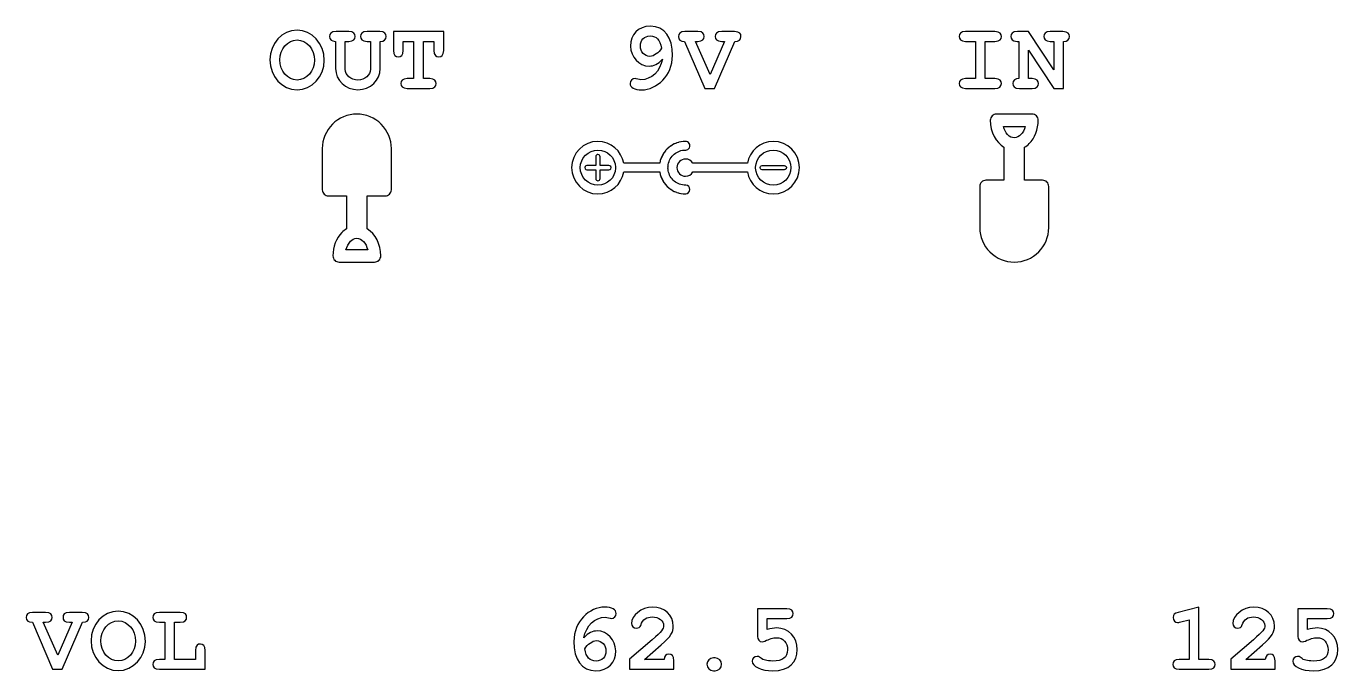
# Model space of a CAD drawing. Extents: x 3 to 90, y 5 to 114.
# Drawn here: x 8.8 to 84.8, y 76.3 to 113.7 of the extents above; entities that cross this region are included whole.
import ezdxf

# ---------------------------------------------------------------- set-up
doc = ezdxf.new("R2010")
doc.units = 0
doc.layers.add('Layer_1', color=7, linetype='CONTINUOUS')

msp = doc.modelspace()

# ---------------------------------------------------------------- linework, layer by layer
at = {"layer": 'Layer_1', "color": 7}
for points in [[(24.493078, 113.434221)], [(44.969347, 113.665731)], [(24.493078, 112.869914)], [(44.952811, 113.101424)], [(67.084764, 108.574344)], [(66.419322, 107.366872)], [(41.922509, 106.992754)], [(41.922509, 106.493043)], [(52.082612, 106.992754)], [(52.082612, 106.493043)], [(41.924575, 106.23466)], [(27.58619, 101.207468)], [(26.920748, 99.999996)], [(42.32248, 80.007837)], [(45.090789, 80.007837)], [(79.932587, 80.007837)], [(14.123685, 79.776327)], [(14.123685, 79.212021)], [(41.842922, 78.066354)]]:
    msp.add_lwpolyline(points, close=True, dxfattribs=at)
for points in [[(27.481527, 113.355156), (26.747721, 113.355156), (26.747721, 113.355156)], [(29.276249, 113.355156), (28.542443, 113.355156)], [(30.07465, 113.355156), (30.07465, 112.265816)], [(32.987133, 112.265816), (32.987133, 113.355156), (30.07465, 113.355156), (30.07465, 113.355156)], [(47.715434, 113.355156), (46.964576, 113.355156), (46.964576, 113.355156)], [(49.842951, 113.355156), (49.098295, 113.355156)], [(64.93402, 113.355156), (63.229214, 113.355156), (63.229214, 113.355156)], [(68.142611, 112.790849), (68.340014, 112.790849), (68.340014, 111.142887), (66.883771, 113.355156), (66.234717, 113.355156), (66.234717, 113.355156)], [(68.876414, 113.355156), (68.142611, 113.355156)], [(26.719299, 112.790849), (26.719299, 111.221436)], [(27.284121, 111.170793), (27.284121, 112.790849), (27.481527, 112.790849)], [(28.542443, 112.790849), (28.740364, 112.790849), (28.740364, 111.170793)], [(29.30467, 111.221436), (29.30467, 112.790849)], [(30.638956, 112.265816), (30.638956, 112.790849), (31.243053, 112.790849), (31.243053, 110.629224), (30.876152, 110.629224)], [(32.179948, 110.629224), (31.807361, 110.629224), (31.807361, 112.790849), (32.422827, 112.790849), (32.422827, 112.265816)], [(46.947521, 112.790849), (48.115926, 110.0644), (48.674549, 110.0644), (49.860006, 112.790849)], [(49.098295, 112.790849), (49.261593, 112.790849), (48.420816, 110.877271), (47.579523, 112.790849), (47.715434, 112.790849)], [(63.229214, 112.790849), (63.799206, 112.790849), (63.799206, 110.629224), (63.229214, 110.629224)], [(64.93402, 110.629224), (64.364028, 110.629224), (64.364028, 112.790849), (64.93402, 112.790849)], [(66.211978, 112.790849), (66.319465, 112.790849), (66.319465, 110.629224)], [(67.081177, 110.629224), (66.883771, 110.629224), (66.883771, 112.288554), (68.345697, 110.0644), (68.90432, 110.0644), (68.90432, 112.790849)], [(30.876152, 110.0644), (32.179948, 110.0644)], [(63.229214, 110.0644), (64.93402, 110.0644)], [(66.353054, 110.0644), (67.081177, 110.0644)], [(67.084764, 108.574344), (65.020726, 108.574344)], [(65.420655, 107.862564), (66.685069, 107.862531)], [(25.952784, 106.574388), (25.95275, 104.187126)], [(29.95275, 104.187092), (29.95275, 106.574388)], [(45.920196, 106.539551), (45.845266, 106.457902)], [(46.017865, 106.629985), (45.936217, 106.555571)], [(45.984276, 105.500338), (45.986858, 105.561833), (45.998746, 105.649683), (46.017865, 105.7365), (46.044736, 105.821766), (46.078327, 105.903931), (46.119668, 105.982479), (46.167209, 106.057927), (46.22147, 106.128207), (46.281416, 106.193836), (46.347043, 106.253781), (46.417841, 106.308041), (46.492771, 106.3561), (46.571836, 106.396924), (46.654002, 106.431031), (46.738751, 106.457902), (46.825569, 106.477023), (46.913934, 106.488908)], [(46.473133, 106.897152), (46.370816, 106.855294)], [(46.598707, 106.937977), (46.492771, 106.904387)], [(46.728417, 106.967432), (46.620411, 106.943661)], [(46.991965, 106.992754), (46.881377, 106.987586)], [(65.451492, 106.656199), (65.451492, 104.743121), (64.408635, 104.743121)], [(67.696821, 104.743155), (66.654032, 104.743155), (66.654032, 106.654354)], [(41.797967, 106.107536), (41.797967, 105.598007), (41.287922, 105.598007)], [(42.557612, 105.598007), (42.047564, 105.598007), (42.047564, 106.107536)], [(45.504203, 105.726164), (45.503684, 105.722547), (43.420609, 105.722547)], [(45.57138, 105.982996), (45.537792, 105.87706)], [(45.681452, 106.223291), (45.629774, 106.125106)], [(50.585028, 105.722547), (47.432248, 105.722547)], [(41.287922, 105.347893), (41.797967, 105.347893), (41.797967, 104.837846)], [(42.047564, 104.837846), (42.047564, 105.347893), (42.557612, 105.347893)], [(43.420609, 105.222836), (45.503684, 105.222836), (45.504203, 105.219735)], [(45.50782, 105.198548), (45.53159, 105.090027)], [(47.013669, 104.45234), (46.913934, 104.456991), (46.825569, 104.46836), (46.738751, 104.48748), (46.654002, 104.514869), (46.571836, 104.548458), (46.492771, 104.589799), (46.417841, 104.637342), (46.347043, 104.691602), (46.281416, 104.751547), (46.22147, 104.817176), (46.167209, 104.887973), (46.119668, 104.962903), (46.078327, 105.041968), (46.044736, 105.124134), (46.017865, 105.208883), (45.998746, 105.2957), (45.986858, 105.384066)], [(47.432248, 105.222836), (50.585028, 105.222836)], [(52.717755, 105.347789), (51.447755, 105.347789)], [(45.629774, 104.820276), (45.681452, 104.722091)], [(45.845266, 104.487997), (45.920196, 104.405831)], [(46.140338, 104.221346), (46.233355, 104.161919)], [(64.052762, 104.387248), (64.052762, 101.999952)], [(68.052728, 101.999952), (68.052762, 104.387214)], [(26.308691, 103.831185), (27.35148, 103.831185), (27.35148, 101.919986)], [(28.55402, 101.918141), (28.55402, 103.831219), (29.596877, 103.831219)], [(46.620411, 104.001722), (46.728417, 103.97795)], [(28.584857, 100.711776), (27.320443, 100.711809)], [(26.920748, 99.999996), (28.984786, 99.999996)], [(51.163801, 79.917403), (51.163801, 78.314401)], [(52.868091, 79.917403), (51.163801, 79.917403), (51.163801, 79.917403)], [(76.751904, 80.007837), (75.555593, 79.697261)], [(77.322412, 76.971331), (76.751904, 76.971331), (76.751904, 80.007837), (76.751904, 80.007837)], [(82.486438, 79.917403), (82.486438, 78.314401)], [(84.190725, 79.917403), (82.486438, 79.917403), (82.486438, 79.917403)], [(9.148795, 79.132955), (10.3172, 76.406506), (10.875822, 76.406506), (12.061279, 79.132955)], [(9.916191, 79.697261), (9.165332, 79.697261), (9.165332, 79.697261)], [(11.299052, 79.132955), (11.462866, 79.132955), (10.62209, 77.219377), (9.780798, 79.132955), (9.916191, 79.132955)], [(12.044226, 79.697261), (11.299052, 79.697261)], [(17.716231, 79.697261), (16.508036, 79.697261), (16.508036, 79.697261)], [(16.508036, 79.132955), (16.82998, 79.132955), (16.82998, 76.971331), (16.508036, 76.971331)], [(18.608166, 77.490679), (18.608166, 76.971331), (17.394287, 76.971331), (17.394287, 79.132955), (17.716231, 79.132955)], [(51.728107, 78.704042), (51.728107, 79.353097), (52.868091, 79.353097)], [(75.696672, 79.150008), (76.187595, 79.279717), (76.187595, 76.971331), (75.617606, 76.971331)], [(83.050744, 78.704042), (83.050744, 79.353097), (84.190725, 79.353097)], [(45.06805, 78.105628), (43.758569, 76.999236), (43.758569, 76.406506), (46.321204, 76.406506), (46.321204, 76.903634)], [(45.756896, 76.971331), (44.622598, 76.971331), (45.598767, 77.823474)], [(79.909849, 78.105628), (78.60037, 76.999236), (78.60037, 76.406506), (81.163003, 76.406506), (81.163003, 76.903634)], [(80.598697, 76.971331), (79.463883, 76.971331), (80.440566, 77.823474)], [(16.508036, 76.406506), (19.172473, 76.406506), (19.172473, 77.490679)], [(48.716922, 77.066933), (48.615636, 77.066933), (48.615636, 77.066933)], [(48.615636, 76.322273), (48.716922, 76.322273)], [(75.617606, 76.407025), (77.322412, 76.407025)]]:
    msp.add_lwpolyline(points, dxfattribs=at)
for points in [[(24.493078, 113.434221), (23.623834, 113.434221), (22.918497, 112.661149), (22.918497, 111.712878)], [(26.067659, 111.684457), (26.067659, 112.666586), (25.351034, 113.434221), (24.493078, 113.434221)], [(26.747721, 113.355156), (26.45421, 113.355156), (26.375134, 113.231052), (26.375134, 113.073002)], [(27.854113, 113.073002), (27.854113, 113.225402), (27.780681, 113.355156), (27.481527, 113.355156)], [(28.542443, 113.355156), (28.243286, 113.355156), (28.169856, 113.231052), (28.169856, 113.073002)], [(29.648835, 113.073002), (29.648835, 113.225402), (29.581051, 113.355156), (29.276249, 113.355156)], [(44.969347, 113.665731), (44.235571, 113.665731), (43.817997, 113.18043), (43.817997, 112.51438)], [(46.24524, 111.972294), (46.24524, 113.016514), (45.793437, 113.665731), (44.969347, 113.665731)], [(46.964576, 113.355156), (46.665419, 113.355156), (46.591987, 113.231052), (46.591987, 113.073002)], [(48.087504, 113.073002), (48.087504, 113.225402), (48.014585, 113.355156), (47.715434, 113.355156)], [(49.098295, 113.355156), (48.799138, 113.355156), (48.725708, 113.231052), (48.725708, 113.073002)], [(50.21554, 113.073002), (50.21554, 113.219762), (50.147754, 113.355156), (49.842951, 113.355156)], [(63.229214, 113.355156), (62.930058, 113.355156), (62.856628, 113.231052), (62.856628, 113.073002)], [(65.306606, 113.073002), (65.306606, 113.214112), (65.244463, 113.355156), (64.93402, 113.355156)], [(66.234717, 113.355156), (65.93556, 113.355156), (65.862128, 113.231052), (65.862128, 113.073002)], [(68.142611, 113.355156), (67.843455, 113.355156), (67.770022, 113.231052), (67.770022, 113.073002)], [(69.249003, 113.073002), (69.249003, 113.219762), (69.175568, 113.355156), (68.876414, 113.355156)], [(23.482804, 111.712878), (23.482804, 112.345058), (23.939923, 112.869914), (24.493078, 112.869914)], [(24.493078, 112.869914), (25.051878, 112.869914), (25.503353, 112.344935), (25.503353, 111.695825)], [(26.375134, 113.073002), (26.375134, 112.892382), (26.49352, 112.796499), (26.719299, 112.790849)], [(27.481527, 112.790849), (27.775037, 112.790849), (27.854113, 112.914962), (27.854113, 113.073002)], [(28.169856, 113.073002), (28.169856, 112.926252), (28.23764, 112.790849), (28.542443, 112.790849)], [(29.30467, 112.790849), (29.53045, 112.790849), (29.648835, 112.892382), (29.648835, 113.073002)], [(43.817997, 112.51438), (43.817997, 111.87656), (44.297655, 111.357345), (44.895968, 111.357345)], [(44.382303, 112.508696), (44.382303, 112.875586), (44.597211, 113.101424), (44.952811, 113.101424)], [(44.930073, 111.921651), (44.625273, 111.921651), (44.382303, 112.181316), (44.382303, 112.508696)], [(44.952811, 113.101424), (45.319701, 113.101424), (45.522885, 112.892278), (45.607552, 112.401209)], [(46.591987, 113.073002), (46.591987, 112.869802), (46.70481, 112.790849), (46.947521, 112.790849)], [(47.715434, 112.790849), (48.003298, 112.790849), (48.087504, 112.914962), (48.087504, 113.073002)], [(48.725708, 113.073002), (48.725708, 112.914962), (48.799141, 112.790849), (49.098295, 112.790849)], [(49.860006, 112.790849), (50.102716, 112.790849), (50.21554, 112.869782), (50.21554, 113.073002)], [(62.856628, 113.073002), (62.856628, 112.926252), (62.93006, 112.790849), (63.229214, 112.790849)], [(64.93402, 112.790849), (65.22753, 112.790849), (65.306606, 112.914962), (65.306606, 113.073002)], [(65.862128, 113.073002), (65.862128, 112.926252), (65.912825, 112.790849), (66.211978, 112.790849)], [(67.770022, 113.073002), (67.770022, 112.926252), (67.843457, 112.790849), (68.142611, 112.790849)], [(68.90432, 112.790849), (69.1301, 112.790849), (69.249003, 112.892382), (69.249003, 113.073002)], [(30.07465, 112.265816), (30.07465, 111.977946), (30.193115, 111.893229), (30.356804, 111.893229)], [(30.356804, 111.893229), (30.503558, 111.893229), (30.638956, 111.960976), (30.638956, 112.265816)], [(32.422827, 112.265816), (32.422827, 111.983596), (32.541292, 111.893229), (32.704981, 111.893229)], [(32.704981, 111.893229), (32.851735, 111.893229), (32.987133, 111.960976), (32.987133, 112.265816)], [(45.663879, 111.752153), (45.534056, 111.057893), (45.014721, 110.561011), (44.416411, 110.561011)], [(44.449999, 109.980168), (45.330533, 109.980168), (46.24524, 110.798244), (46.24524, 111.972294)], [(44.895968, 111.357345), (45.178188, 111.357345), (45.392945, 111.464293), (45.663879, 111.752153)], [(45.607552, 112.401209), (45.455152, 112.124639), (45.172786, 111.921651), (44.930073, 111.921651)], [(22.918497, 111.712878), (22.918497, 110.758968), (23.623834, 109.985335), (24.493078, 109.985335)], [(24.493078, 110.550159), (23.939923, 110.550159), (23.482804, 111.075058), (23.482804, 111.712878)], [(25.503353, 111.695825), (25.503353, 111.074935), (25.04059, 110.550159), (24.493078, 110.550159)], [(24.493078, 109.985335), (25.351034, 109.985335), (26.067659, 110.758767), (26.067659, 111.684457)], [(26.719299, 111.221436), (26.719299, 110.538456), (27.295401, 109.985335), (28.012244, 109.985335)], [(28.012244, 110.550159), (27.611488, 110.550159), (27.284121, 110.826473), (27.284121, 111.170793)], [(28.012244, 109.985335), (28.740377, 109.985335), (29.30467, 110.544096), (29.30467, 111.221436)], [(28.740364, 111.170793), (28.740364, 110.826473), (28.413001, 110.550159), (28.012244, 110.550159)], [(30.876152, 110.629224), (30.576996, 110.629224), (30.503563, 110.504594), (30.503563, 110.346554)], [(30.503563, 110.346554), (30.503563, 110.199794), (30.588288, 110.0644), (30.876152, 110.0644)], [(32.552534, 110.346554), (32.552534, 110.493304), (32.479101, 110.629224), (32.179948, 110.629224)], [(32.179948, 110.0644), (32.467814, 110.0644), (32.552534, 110.188504), (32.552534, 110.346554)], [(44.077929, 110.634908), (43.919886, 110.634908), (43.789576, 110.504594), (43.789576, 110.346554)], [(43.789576, 110.346554), (43.789576, 110.126414), (44.054889, 109.980168), (44.449999, 109.980168)], [(44.416411, 110.561011), (44.320459, 110.561011), (44.140019, 110.634908), (44.077929, 110.634908)], [(63.229214, 110.629224), (62.930058, 110.629224), (62.856628, 110.504594), (62.856628, 110.346554)], [(62.856628, 110.346554), (62.856628, 110.199794), (62.94135, 110.0644), (63.229214, 110.0644)], [(65.306606, 110.346554), (65.306606, 110.487664), (65.244463, 110.629224), (64.93402, 110.629224)], [(64.93402, 110.0644), (65.182376, 110.0644), (65.306609, 110.160324), (65.306606, 110.346554)], [(66.319465, 110.629224), (66.099332, 110.629224), (65.974785, 110.527174), (65.974785, 110.346554)], [(65.974785, 110.346554), (65.974785, 110.194154), (66.059549, 110.0644), (66.353054, 110.0644)], [(67.453763, 110.346554), (67.453763, 110.493304), (67.391618, 110.629224), (67.081177, 110.629224)], [(67.081177, 110.0644), (67.369041, 110.0644), (67.453763, 110.194154), (67.453763, 110.346554)], [(26.538569, 107.988553), (26.160852, 107.610836), (25.952818, 107.108601), (25.952784, 106.574388)], [(27.952733, 108.574338), (27.418555, 108.574338), (26.916319, 108.366303), (26.538569, 107.988553)], [(29.366965, 107.988553), (28.989215, 108.366303), (28.48698, 108.574338), (27.952733, 108.574338)], [(29.95275, 106.574388), (29.952717, 107.108601), (29.744682, 107.610836), (29.366965, 107.988553)], [(64.769038, 108.470092), (64.702266, 108.40332), (64.664786, 108.312824), (64.664786, 108.218404)], [(64.664786, 108.218404), (64.664833, 107.53142), (64.986434, 106.936509), (65.451492, 106.656199)], [(65.020726, 108.574344), (64.926305, 108.574344), (64.83581, 108.536864), (64.769038, 108.470092)], [(66.922631, 106.863563), (67.251862, 107.192794), (67.44067, 107.686674), (67.440704, 108.218404)], [(67.336452, 108.470092), (67.26968, 108.536864), (67.179218, 108.574311), (67.084764, 108.574344)], [(67.440704, 108.218404), (67.440704, 108.312824), (67.403224, 108.40332), (67.336452, 108.470092)], [(66.052745, 107.196787), (65.768644, 107.196753), (65.518633, 107.478036), (65.420655, 107.862564)], [(66.419322, 107.366872), (66.341711, 107.289261), (66.215112, 107.196753), (66.052745, 107.196787)], [(66.685069, 107.862531), (66.634705, 107.664596), (66.542901, 107.490451), (66.419322, 107.366872)], [(41.922509, 106.992754), (41.086346, 106.992754), (40.402705, 106.30911), (40.402702, 105.47295)], [(40.902932, 105.47295), (40.902932, 106.038361), (41.357097, 106.493043), (41.922509, 106.493043)], [(43.420609, 105.722547), (43.300425, 106.440699), (42.673486, 106.992754), (41.922509, 106.992754)], [(41.922509, 106.493043), (42.480835, 106.493043), (42.929336, 106.049151), (42.940533, 105.49362)], [(45.831831, 106.441366), (45.831831, 106.441366), (45.764135, 106.353516), (45.764135, 106.353516)], [(45.845266, 106.457902), (45.840555, 106.452584), (45.836072, 106.447067), (45.831831, 106.441366)], [(45.936217, 106.555571), (45.930637, 106.550476), (45.925292, 106.545131), (45.920196, 106.539551)], [(46.033885, 106.643938), (46.02835, 106.639516), (46.023005, 106.634861), (46.017865, 106.629985)], [(46.121735, 106.711117), (46.121735, 106.711117), (46.033885, 106.643938), (46.033885, 106.643938)], [(46.140338, 106.724036), (46.133945, 106.720013), (46.127738, 106.715702), (46.121735, 106.711117)], [(46.233355, 106.783464), (46.233355, 106.783464), (46.140338, 106.724036), (46.140338, 106.724036)], [(46.25196, 106.794316), (46.245605, 106.790968), (46.239398, 106.787347), (46.233355, 106.783464)], [(46.350144, 106.845476), (46.350144, 106.845476), (46.25196, 106.794316), (46.25196, 106.794316)], [(46.370816, 106.855294), (46.363779, 106.852339), (46.356882, 106.849062), (46.350144, 106.845476)], [(46.492771, 106.904387), (46.486127, 106.902251), (46.479575, 106.899837), (46.473133, 106.897152)], [(46.620411, 106.943661), (46.613095, 106.942092), (46.605853, 106.940195), (46.598707, 106.937977)], [(46.749604, 106.971566), (46.742486, 106.970494), (46.735416, 106.969115), (46.728417, 106.967432)], [(46.859158, 106.986036), (46.859158, 106.986036), (46.749604, 106.971566), (46.749604, 106.971566)], [(46.881377, 106.987586), (46.873952, 106.9874), (46.866538, 106.986882), (46.859158, 106.986036)], [(46.913934, 106.488908), (46.913934, 106.488908), (47.013669, 106.493043), (47.013669, 106.493043)], [(47.213828, 106.877246), (47.165823, 106.952622), (47.081245, 106.996656), (46.991965, 106.992754)], [(47.013669, 106.493043), (47.102951, 106.496896), (47.183392, 106.548097), (47.224682, 106.627351)], [(47.224682, 106.627351), (47.265971, 106.706606), (47.261834, 106.80187), (47.213828, 106.877246)], [(52.082612, 106.992754), (51.331632, 106.992754), (50.70521, 106.440699), (50.585028, 105.722547)], [(51.064586, 105.495687), (51.076862, 106.050238), (51.524987, 106.493043), (52.082612, 106.493043)], [(53.602932, 105.47295), (53.602932, 106.30911), (52.918772, 106.992754), (52.082612, 106.992754)], [(52.082612, 106.493043), (52.648024, 106.493043), (53.102706, 106.038361), (53.102703, 105.47295)], [(66.654032, 106.654354), (66.749493, 106.710959), (66.839853, 106.780785), (66.922631, 106.863563)], [(41.834385, 106.197876), (41.810531, 106.173925), (41.797393, 106.141335), (41.797967, 106.107536)], [(41.924575, 106.23466), (41.890775, 106.235097), (41.858238, 106.221827), (41.834385, 106.197876)], [(42.012416, 106.196588), (41.989348, 106.220432), (41.957748, 106.234128), (41.924575, 106.23466)], [(42.047564, 106.107536), (42.048129, 106.140708), (42.035485, 106.172744), (42.012416, 106.196588)], [(45.50782, 105.747351), (45.506311, 105.740344), (45.505104, 105.733275), (45.504203, 105.726164)], [(45.53159, 105.855355), (45.53159, 105.855355), (45.50782, 105.747351), (45.50782, 105.747351)], [(45.537792, 105.87706), (45.535399, 105.869922), (45.533329, 105.86268), (45.53159, 105.855355)], [(45.578098, 106.002116), (45.575601, 105.995836), (45.57336, 105.989458), (45.57138, 105.982996)], [(45.620474, 106.104953), (45.620474, 106.104953), (45.578098, 106.002116), (45.578098, 106.002116)], [(45.629774, 106.125106), (45.626377, 106.118529), (45.623274, 106.111805), (45.620474, 106.104953)], [(45.691787, 106.241895), (45.68808, 106.235843), (45.684632, 106.229637), (45.681452, 106.223291)], [(45.751215, 106.33543), (45.751215, 106.33543), (45.691787, 106.241895), (45.691787, 106.241895)], [(45.764135, 106.353516), (45.759562, 106.347682), (45.755251, 106.341647), (45.751215, 106.33543)], [(47.002819, 105.972661), (46.729536, 105.972661), (46.502589, 105.746231), (46.502589, 105.47295)], [(47.432248, 105.722547), (47.344867, 105.870746), (47.185058, 105.972661), (47.002819, 105.972661)], [(40.402702, 105.47295), (40.402702, 104.636789), (41.086346, 103.952629), (41.922509, 103.952629)], [(41.922509, 104.452857), (41.357097, 104.452857), (40.902932, 104.907538), (40.902932, 105.47295)], [(41.179619, 105.535478), (41.15728, 105.496785), (41.15728, 105.449114), (41.179619, 105.410421)], [(41.287922, 105.598007), (41.243243, 105.598007), (41.201958, 105.574171), (41.179619, 105.535478)], [(41.179619, 105.410421), (41.201958, 105.371729), (41.243243, 105.347893), (41.287922, 105.347893)], [(42.940533, 105.449695), (42.927992, 104.89539), (42.479957, 104.452857), (41.922509, 104.452857)], [(41.922509, 103.952629), (42.673375, 103.952629), (43.300292, 104.504838), (43.420609, 105.222836)], [(42.665915, 105.535478), (42.643575, 105.574171), (42.602291, 105.598007), (42.557612, 105.598007)], [(42.557612, 105.347893), (42.602291, 105.347893), (42.643575, 105.371729), (42.665915, 105.410421)], [(42.665915, 105.410421), (42.688254, 105.449114), (42.688254, 105.496785), (42.665915, 105.535478)], [(42.940533, 105.49362), (42.939244, 105.479007), (42.939244, 105.464309), (42.940533, 105.449695)], [(45.504203, 105.219735), (45.505104, 105.212624), (45.506311, 105.205555), (45.50782, 105.198548)], [(45.53159, 105.090027), (45.533329, 105.082703), (45.535399, 105.075461), (45.537792, 105.068323)], [(45.537792, 105.068323), (45.537792, 105.068323), (45.57138, 104.962903), (45.57138, 104.962903)], [(45.57138, 104.962903), (45.573347, 104.956268), (45.575588, 104.949716), (45.578098, 104.943266)], [(45.578098, 104.943266), (45.578098, 104.943266), (45.620474, 104.840947), (45.620474, 104.840947)], [(45.984276, 105.444011), (45.986398, 105.462727), (45.986398, 105.481622), (45.984276, 105.500338)], [(45.986858, 105.384066), (45.986858, 105.384066), (45.984276, 105.444011), (45.984276, 105.444011)], [(46.502589, 105.47295), (46.502589, 105.199668), (46.729536, 104.972722), (47.002819, 104.972722)], [(47.002819, 104.972722), (47.185058, 104.972722), (47.344867, 105.074636), (47.432248, 105.222836)], [(50.585028, 105.222836), (50.70534, 104.504838), (51.331743, 103.952629), (52.082612, 103.952629)], [(51.065102, 105.449179), (51.066375, 105.464664), (51.066202, 105.480234), (51.064586, 105.495687)], [(52.082612, 104.452857), (51.525355, 104.452857), (51.077955, 104.895143), (51.065102, 105.449179)], [(51.338075, 105.409794), (51.315365, 105.448721), (51.315365, 105.496859), (51.338075, 105.535786)], [(51.338075, 105.535786), (51.360786, 105.574714), (51.402692, 105.598404), (51.447755, 105.597791)], [(51.447755, 105.347789), (51.402692, 105.347176), (51.360786, 105.370866), (51.338075, 105.409794)], [(51.447755, 105.597791), (51.447755, 105.597791), (52.717755, 105.597791), (52.717755, 105.597791)], [(52.082612, 103.952629), (52.918772, 103.952629), (53.602932, 104.636789), (53.602932, 105.47295)], [(53.102703, 105.47295), (53.102708, 104.907538), (52.648024, 104.452857), (52.082612, 104.452857)], [(52.717755, 105.597791), (52.762819, 105.598404), (52.804724, 105.574714), (52.827435, 105.535786)], [(52.827435, 105.409794), (52.804724, 105.370866), (52.762819, 105.347176), (52.717755, 105.347789)], [(52.827435, 105.535786), (52.850146, 105.496859), (52.850146, 105.448721), (52.827435, 105.409794)], [(25.95275, 104.187126), (25.95275, 104.092705), (25.99023, 104.00221), (26.057003, 103.935437)], [(29.848498, 103.935471), (29.915237, 104.00221), (29.95275, 104.092738), (29.95275, 104.187092)], [(41.797967, 104.837846), (41.797079, 104.768966), (41.852081, 104.712347), (41.920958, 104.711239)], [(41.920958, 104.711239), (41.954667, 104.710807), (41.987122, 104.724007), (42.01096, 104.747845)], [(42.01096, 104.747845), (42.034797, 104.771683), (42.047997, 104.804137), (42.047564, 104.837846)], [(45.620474, 104.840947), (45.62326, 104.83392), (45.626363, 104.827022), (45.629774, 104.820276)], [(45.681452, 104.722091), (45.684632, 104.715746), (45.68808, 104.709539), (45.691787, 104.703488)], [(45.691787, 104.703488), (45.691787, 104.703488), (45.751215, 104.609953), (45.751215, 104.609953)], [(45.751215, 104.609953), (45.755251, 104.603736), (45.759562, 104.597701), (45.764135, 104.591867)], [(45.764135, 104.591867), (45.764135, 104.591867), (45.831831, 104.504017), (45.831831, 104.504017)], [(45.831831, 104.504017), (45.836084, 104.498492), (45.840567, 104.493147), (45.845266, 104.487997)], [(45.920196, 104.405831), (45.925292, 104.400252), (45.930637, 104.394907), (45.936217, 104.389812)], [(45.936217, 104.389812), (45.936217, 104.389812), (46.017865, 104.315398), (46.017865, 104.315398)], [(46.017865, 104.315398), (46.023015, 104.310698), (46.02836, 104.306215), (46.033885, 104.301962)], [(46.033885, 104.301962), (46.033885, 104.301962), (46.121735, 104.234266), (46.121735, 104.234266)], [(46.121735, 104.234266), (46.127738, 104.22968), (46.133945, 104.22537), (46.140338, 104.221346)], [(46.233355, 104.161919), (46.239407, 104.158211), (46.245614, 104.154763), (46.25196, 104.151583)], [(46.25196, 104.151583), (46.25196, 104.151583), (46.350144, 104.099907), (46.350144, 104.099907)], [(47.009536, 103.952629), (47.144085, 103.956337), (47.251551, 104.065896), (47.252664, 104.200491)], [(47.252664, 104.200491), (47.253778, 104.335086), (47.148138, 104.446407), (47.013669, 104.45234)], [(64.157014, 104.638869), (64.090275, 104.57213), (64.052762, 104.481602), (64.052762, 104.387248)], [(64.408635, 104.743121), (64.314281, 104.743121), (64.223753, 104.705608), (64.157014, 104.638869)], [(67.948509, 104.638903), (67.881737, 104.705675), (67.791276, 104.743121), (67.696821, 104.743155)], [(68.052762, 104.387214), (68.052762, 104.481635), (68.015282, 104.57213), (67.948509, 104.638903)], [(26.057003, 103.935437), (26.123775, 103.868665), (26.214236, 103.831219), (26.308691, 103.831185)], [(29.596877, 103.831219), (29.691231, 103.831219), (29.781759, 103.868732), (29.848498, 103.935471)], [(46.350144, 104.099907), (46.356891, 104.096495), (46.363789, 104.093392), (46.370816, 104.090605)], [(46.370816, 104.090605), (46.370816, 104.090605), (46.473133, 104.04823), (46.473133, 104.04823)], [(46.473133, 104.04823), (46.479575, 104.045546), (46.486127, 104.043132), (46.492771, 104.040996)], [(46.492771, 104.040996), (46.492771, 104.040996), (46.598707, 104.007923), (46.598707, 104.007923)], [(46.598707, 104.007923), (46.605845, 104.00553), (46.613087, 104.003461), (46.620411, 104.001722)], [(46.728417, 103.97795), (46.735424, 103.976441), (46.742493, 103.975235), (46.749604, 103.974333)], [(46.749604, 103.974333), (46.749604, 103.974333), (46.859158, 103.959864), (46.859158, 103.959864)], [(46.859158, 103.959864), (46.86653, 103.958844), (46.873944, 103.958155), (46.881377, 103.957797)], [(46.881377, 103.957797), (46.881377, 103.957797), (46.991965, 103.953146), (46.991965, 103.953146)], [(46.991965, 103.953146), (46.997814, 103.952768), (47.003675, 103.952595), (47.009536, 103.952629)], [(27.35148, 101.919986), (27.256019, 101.863381), (27.165659, 101.793555), (27.082881, 101.710777)], [(29.340726, 100.355936), (29.340679, 101.04292), (29.019078, 101.637831), (28.55402, 101.918141)], [(64.052762, 101.999952), (64.052795, 101.465739), (64.26083, 100.963504), (64.638547, 100.585787)], [(67.466943, 100.585787), (67.84466, 100.963504), (68.052695, 101.465739), (68.052728, 101.999952)], [(27.082881, 101.710777), (26.75365, 101.381546), (26.564842, 100.887666), (26.564808, 100.355936)], [(27.320443, 100.711809), (27.370807, 100.909744), (27.462611, 101.083889), (27.58619, 101.207468)], [(27.58619, 101.207468), (27.663801, 101.285079), (27.7904, 101.377587), (27.952767, 101.377553)], [(27.952767, 101.377553), (28.236868, 101.377587), (28.486879, 101.096304), (28.584857, 100.711776)], [(26.564808, 100.355936), (26.564808, 100.261516), (26.602288, 100.17102), (26.66906, 100.104248)], [(29.236474, 100.104248), (29.303246, 100.17102), (29.340726, 100.261516), (29.340726, 100.355936)], [(64.638547, 100.585787), (65.016297, 100.208037), (65.518532, 100.000002), (66.052779, 100.000002)], [(66.052779, 100.000002), (66.586957, 100.000002), (67.089193, 100.208037), (67.466943, 100.585787)], [(26.66906, 100.104248), (26.735832, 100.037476), (26.826294, 100.000029), (26.920748, 99.999996)], [(28.984786, 99.999996), (29.079207, 99.999996), (29.169702, 100.037476), (29.236474, 100.104248)], [(42.32248, 80.007837), (41.441946, 80.007837), (40.527758, 79.194884), (40.527758, 78.015194)], [(42.982906, 79.640934), (42.982906, 79.861065), (42.717592, 80.007837), (42.32248, 80.007837)], [(45.090789, 80.007837), (44.436032, 80.007837), (43.871739, 79.516776), (43.871739, 79.059576)], [(46.293299, 78.912814), (46.293299, 79.539345), (45.779409, 80.007837), (45.090789, 80.007837)], [(53.240677, 79.635251), (53.240677, 79.787651), (53.167245, 79.917403), (52.868091, 79.917403)], [(79.932587, 80.007837), (79.277833, 80.007837), (78.713025, 79.516776), (78.713025, 79.059576)], [(81.134581, 78.912814), (81.134581, 79.539345), (80.62121, 80.007837), (79.932587, 80.007837)], [(84.563314, 79.635251), (84.563314, 79.787651), (84.489879, 79.917403), (84.190725, 79.917403)], [(9.165332, 79.697261), (8.866176, 79.697261), (8.793262, 79.573158), (8.793262, 79.41511)], [(8.793262, 79.41511), (8.793262, 79.21191), (8.906084, 79.132955), (9.148795, 79.132955)], [(10.288778, 79.41511), (10.288778, 79.56751), (10.215343, 79.697261), (9.916191, 79.697261)], [(9.916191, 79.132955), (10.204057, 79.132955), (10.288778, 79.257069), (10.288778, 79.41511)], [(11.299052, 79.697261), (10.999896, 79.697261), (10.926465, 79.573158), (10.926465, 79.41511)], [(10.926465, 79.41511), (10.926465, 79.257069), (10.999899, 79.132955), (11.299052, 79.132955)], [(12.416813, 79.41511), (12.416813, 79.561869), (12.349029, 79.697261), (12.044226, 79.697261)], [(12.061279, 79.132955), (12.30399, 79.132955), (12.416813, 79.211888), (12.416813, 79.41511)], [(14.123685, 79.776327), (13.254442, 79.776327), (12.549105, 79.003254), (12.549105, 78.054985)], [(13.113411, 78.054985), (13.113411, 78.687164), (13.570531, 79.212021), (14.123685, 79.212021)], [(15.698783, 78.026563), (15.698783, 79.008694), (14.981642, 79.776327), (14.123685, 79.776327)], [(14.123685, 79.212021), (14.682485, 79.212021), (15.134477, 78.687042), (15.134477, 78.037932)], [(16.508036, 79.697261), (16.208881, 79.697261), (16.135966, 79.573158), (16.135966, 79.41511)], [(16.135966, 79.41511), (16.135966, 79.268358), (16.208883, 79.132955), (16.508036, 79.132955)], [(18.088818, 79.41511), (18.088818, 79.561869), (18.015384, 79.697261), (17.716231, 79.697261)], [(17.716231, 79.132955), (18.009742, 79.132955), (18.088818, 79.257069), (18.088818, 79.41511)], [(41.109119, 78.235335), (41.238939, 78.929607), (41.758277, 79.426479), (42.356587, 79.426479)], [(42.356587, 79.426479), (42.452546, 79.426479), (42.627335, 79.353097), (42.695068, 79.353097)], [(42.695068, 79.353097), (42.853112, 79.353097), (42.982906, 79.482896), (42.982906, 79.640934)], [(43.871739, 79.059576), (43.871739, 78.912825), (44.001494, 78.788791), (44.153894, 78.788791)], [(44.408142, 78.952605), (44.526676, 79.308205), (44.746396, 79.443531), (45.079419, 79.443531)], [(45.079419, 79.443531), (45.446306, 79.443531), (45.728474, 79.223422), (45.728474, 78.935552)], [(52.868091, 79.353097), (53.161601, 79.353097), (53.240677, 79.477199), (53.240677, 79.635251)], [(75.555593, 79.697261), (75.329816, 79.640863), (75.256386, 79.573113), (75.256386, 79.409424)], [(75.256386, 79.409424), (75.256386, 79.245734), (75.369046, 79.115903), (75.515802, 79.115903)], [(75.515802, 79.115903), (75.572243, 79.115903), (75.589428, 79.122107), (75.696672, 79.150008)], [(78.713025, 79.059576), (78.713025, 78.912825), (78.843295, 78.788791), (78.995695, 78.788791)], [(79.249425, 78.952605), (79.367958, 79.308205), (79.588198, 79.443531), (79.921218, 79.443531)], [(79.921218, 79.443531), (80.288108, 79.443531), (80.570275, 79.223422), (80.570275, 78.935552)], [(84.190725, 79.353097), (84.484235, 79.353097), (84.563311, 79.477199), (84.563314, 79.635251)], [(41.882197, 78.63066), (41.59433, 78.63066), (41.380052, 78.523207), (41.109119, 78.235335)], [(42.955, 77.473626), (42.955, 78.111455), (42.474864, 78.63066), (41.882197, 78.63066)], [(44.153894, 78.788791), (44.272427, 78.788791), (44.374276, 78.856614), (44.408142, 78.952605)], [(45.728474, 78.935552), (45.728474, 78.743642), (45.632488, 78.619277), (45.06805, 78.105628)], [(45.598767, 77.823474), (46.157567, 78.331474), (46.293299, 78.545924), (46.293299, 78.912814)], [(51.163801, 78.314401), (51.163801, 78.13377), (51.282266, 77.998657), (51.445956, 77.998657)], [(52.28673, 78.80016), (52.12304, 78.80016), (51.931307, 78.766142), (51.728107, 78.704042)], [(53.477871, 77.547006), (53.477871, 78.269496), (52.969707, 78.80016), (52.28673, 78.80016)], [(78.995695, 78.788791), (79.114226, 78.788791), (79.215558, 78.856614), (79.249425, 78.952605)], [(80.570275, 78.935552), (80.570275, 78.743642), (80.47429, 78.619277), (79.909849, 78.105628)], [(80.440566, 77.823474), (80.999366, 78.331474), (81.134581, 78.545924), (81.134581, 78.912814)], [(82.486438, 78.314401), (82.486438, 78.13377), (82.6049, 77.998657), (82.76859, 77.998657)], [(83.609367, 78.80016), (83.445677, 78.80016), (83.253944, 78.766142), (83.050744, 78.704042)], [(84.800508, 77.547006), (84.800508, 78.269496), (84.292344, 78.80016), (83.609367, 78.80016)], [(12.549105, 78.054985), (12.549105, 77.101074), (13.254442, 76.327959), (14.123685, 76.327959)], [(14.123685, 76.892265), (13.570531, 76.892265), (13.113411, 77.417164), (13.113411, 78.054985)], [(15.134477, 78.037932), (15.134477, 77.417042), (14.671196, 76.892265), (14.123685, 76.892265)], [(14.123685, 76.327959), (14.981642, 76.327959), (15.698783, 77.100873), (15.698783, 78.026563)], [(18.890319, 77.868432), (18.743564, 77.868432), (18.608166, 77.806747), (18.608166, 77.490679)], [(19.172473, 77.490679), (19.172473, 77.78983), (19.042719, 77.868432), (18.890319, 77.868432)], [(40.527758, 78.015194), (40.527758, 76.976614), (40.973398, 76.322273), (41.803132, 76.322273)], [(41.165446, 77.58628), (41.317846, 77.86286), (41.600212, 78.066354), (41.842922, 78.066354)], [(41.820187, 76.886582), (41.453297, 76.886582), (41.250113, 77.095219), (41.165446, 77.58628)], [(41.842922, 78.066354), (42.147722, 78.066354), (42.390176, 77.806689), (42.390176, 77.479309)], [(51.445956, 77.998657), (51.496756, 77.998657), (51.53071, 78.009717), (51.604084, 78.043615)], [(51.604084, 78.043615), (51.846797, 78.162157), (52.089134, 78.235335), (52.281047, 78.235335)], [(52.913565, 77.541322), (52.913565, 77.095412), (52.642243, 76.886582), (52.05522, 76.886582)], [(52.060903, 76.322273), (53.00917, 76.322273), (53.477871, 76.818875), (53.477871, 77.547006)], [(52.281047, 78.235335), (52.659224, 78.235335), (52.913565, 77.959012), (52.913565, 77.541322)], [(82.76859, 77.998657), (82.81939, 77.998657), (82.852828, 78.009717), (82.926205, 78.043615)], [(82.926205, 78.043615), (83.168915, 78.162157), (83.411771, 78.235335), (83.603681, 78.235335)], [(84.236202, 77.541322), (84.236202, 77.095412), (83.964879, 76.886582), (83.377856, 76.886582)], [(83.38354, 76.322273), (84.331806, 76.322273), (84.800508, 76.818875), (84.800508, 77.547006)], [(83.603681, 78.235335), (83.98186, 78.235335), (84.236202, 77.959012), (84.236202, 77.541322)], [(16.508036, 76.971331), (16.208881, 76.971331), (16.135966, 76.847217), (16.135966, 76.689176)], [(41.803132, 76.322273), (42.531265, 76.322273), (42.955, 76.801936), (42.955, 77.473626)], [(42.390176, 77.479309), (42.390176, 77.11242), (42.175787, 76.886582), (41.820187, 76.886582)], [(46.03905, 77.276221), (45.864073, 77.276221), (45.773829, 77.174531), (45.756896, 76.971331)], [(46.321204, 76.903634), (46.321204, 77.191504), (46.197093, 77.276221), (46.03905, 77.276221)], [(48.615636, 77.066933), (48.412436, 77.066933), (48.24305, 76.898062), (48.24305, 76.694862)], [(49.08951, 76.694862), (49.08951, 76.9037), (48.925768, 77.066933), (48.716922, 77.066933)], [(51.146749, 77.157364), (50.994349, 77.157364), (50.864595, 77.033296), (50.864595, 76.880896)], [(50.864595, 76.880896), (50.864595, 76.564806), (51.38357, 76.322273), (52.060903, 76.322273)], [(51.349835, 77.072616), (51.265166, 77.140317), (51.220126, 77.157364), (51.146749, 77.157364)], [(52.05522, 76.886582), (51.68833, 76.886582), (51.519169, 76.931545), (51.349835, 77.072616)], [(75.617606, 76.971331), (75.31845, 76.971331), (75.24502, 76.847217), (75.245017, 76.689176)], [(77.694998, 76.689176), (77.694998, 76.835927), (77.621563, 76.971331), (77.322412, 76.971331)], [(80.880851, 77.276221), (80.705872, 77.276221), (80.61563, 77.174531), (80.598697, 76.971331)], [(81.163003, 76.903634), (81.163003, 77.191504), (81.038895, 77.276221), (80.880851, 77.276221)], [(82.469383, 77.157364), (82.316983, 77.157364), (82.187231, 77.033296), (82.187231, 76.880896)], [(82.187231, 76.880896), (82.187231, 76.564806), (82.706206, 76.322273), (83.38354, 76.322273)], [(82.672472, 77.072616), (82.587803, 77.140317), (82.542763, 77.157364), (82.469383, 77.157364)], [(83.377856, 76.886582), (83.010967, 76.886582), (82.841805, 76.931545), (82.672472, 77.072616)], [(16.135966, 76.689176), (16.135966, 76.536776), (16.220173, 76.406506), (16.508036, 76.406506)], [(48.24305, 76.694862), (48.24305, 76.491662), (48.412436, 76.322273), (48.615636, 76.322273)], [(48.716922, 76.322273), (48.925768, 76.322273), (49.08951, 76.486021), (49.08951, 76.694862)], [(75.245017, 76.689176), (75.245017, 76.542417), (75.324093, 76.407025), (75.617606, 76.407025)], [(77.322412, 76.407025), (77.610278, 76.407025), (77.694998, 76.536776), (77.694998, 76.689176)]]:
    msp.add_open_spline(points, degree=3, dxfattribs=at)

doc.saveas('drawing.dxf')
